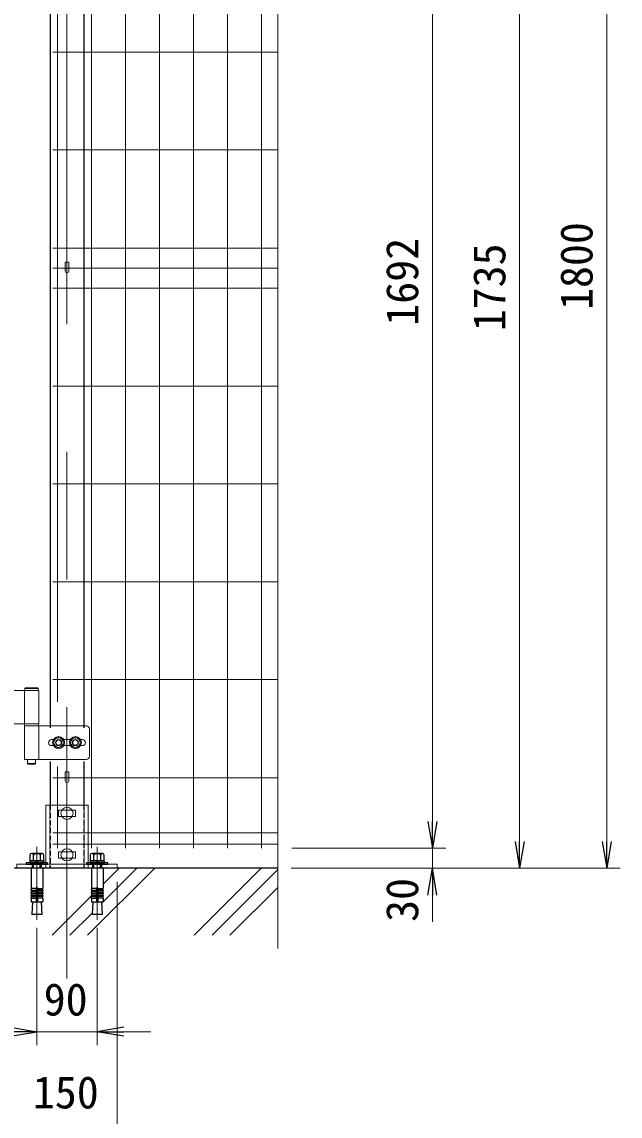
# Model space of a CAD drawing. Units: millimetres, scale not verified. Extents: x -10254 to -1854, y -2970 to 2970.
# Drawn here: x -5035 to -4143, y -977 to 656 of the extents above; entities that cross this region are included whole.
import ezdxf
from ezdxf.enums import TextEntityAlignment as Align

# ---------------------------------------------------------------- set-up
doc = ezdxf.new("R2010")
doc.units = ezdxf.units.MM
doc.header["$LTSCALE"] = 30
for name, pattern in [('DASHED', [7.5, 6, -1.5]), ('USER1', [50.8, 31.75, -6.35, 6.35, -6.35]), ('USER2', [0.375, 0.25, -0.125])]:
    doc.linetypes.add(name, pattern=pattern)
for name, color, linetype, lineweight in [('0-4_D-BMK', 2, 'USER1', 13), ('0-5_D-STR3', 3, 'Continuous', 13), ('0-6_0', 7, 'Continuous', 25), ('0-7_D-STR-DIM', 7, 'Continuous', 13), ('0-8_D-STR1', 1, 'Continuous', 25), ('0-9_D-DCR-HCH', 7, 'Continuous', 13), ('0-A_D-STR2', 7, 'Continuous', 13), ('0-B_D-BGD', 7, 'Continuous', 25)]:
    doc.layers.add(name, color=color, linetype=linetype, lineweight=lineweight)
doc.styles.add('ＭＳ ゴシック', font='')
doc.styles.get('ＭＳ ゴシック').set_extended_font_data('MS Gothic')

# ---------------------------------------------------------------- blocks, each defined once
blk = doc.blocks.new('ベースプレート部品\u3000正面図')
at = {"layer": '0-5_D-STR3'}
for p, q in [((26890.5, 72602.1), (25000.4, 72602.1)), ((25000.4, 72602.1), (25000.4, 69962.1)), ((26890.5, 72602.1), (26890.5, 69962.1)), ((26320.2, 72384.6), (25570.1, 72384.6)), ((25570.1, 72384.6), (25570.1, 72099.6)), ((26320.1, 72099.6), (25570.2, 72099.6)), ((26320.1, 72384.6), (26320.1, 72099.6)), ((26320.2, 70524.6), (25570.1, 70524.6)), ((25570.1, 70524.6), (25570.1, 70239.6)), ((26320.1, 70239.6), (25570.2, 70239.6)), ((26320.1, 70524.6), (26320.1, 70239.6)), ((23695.5, 69962.1), (28195.5, 69962.1)), ((28195.5, 69962.1), (28195.5, 69782.1))]:
    blk.add_line(p, q, dxfattribs=at)
at = {"layer": '0-5_D-STR3', "linetype": 'DASHED'}
for p, q in [((25180.4, 72602.1), (25180.4, 69782.1)), ((26710.4, 69782.1), (26710.4, 72602.1)), ((24388.3, 69962.1), (24388.3, 69782.1)), ((24808.1, 69962.1), (24808.1, 69782.1)), ((25000.4, 69962.1), (25000.4, 69782.1)), ((26890.5, 69962.1), (26890.5, 69782.1)), ((27088.1, 69962.1), (27088.1, 69782.1)), ((27508.1, 69962.1), (27508.1, 69782.1))]:
    blk.add_line(p, q, dxfattribs=at)
at = {"layer": '0-5_D-STR3'}
blk.add_lwpolyline([(23695.5, 69962.1), (23695.5, 69782.1), (28195.5, 69782.1)], dxfattribs=at)
blk = doc.blocks.new('_Open')
at = {"layer": '0-6_0'}
blk.add_line((-30, 5), (0, 0), dxfattribs=at)
blk.add_lwpolyline([(-30, -5), (0, 0), (-30, 0)], dxfattribs=at)

msp = doc.modelspace()

# ---------------------------------------------------------------- linework, layer by layer
at = {"layer": '0-4_D-BMK'}
for p, q in [((-4967.8, 1157.26), (-4967.8, -771.71)), ((-5012.71, -575.1), (-5012.71, -684.1)), ((-4922.71, -575.1), (-4922.71, -684.1))]:
    msp.add_line(p, q, dxfattribs=at)
at = {"layer": '0-5_D-STR3'}
for p, q in [((-4970.4, 296.21), (-4970.4, 284.04)), ((-4965.2, 296.21), (-4965.2, 284.04)), ((-5009.8, -341.51), (-5073.8, -341.51)), ((-5031.4, -341.51), (-5031.4, -391.51)), ((-5029.6, -337.51), (-5030.6, -338.51)), ((-5010.6, -341.51), (-5030.6, -341.51)), ((-5011.6, -337.51), (-5029.6, -337.51)), ((-5011.6, -337.51), (-5010.6, -338.51)), ((-5010.6, -338.51), (-5010.6, -341.51)), ((-5009.8, -341.51), (-5009.8, -391.51)), ((-5073.8, -391.51), (-5009.8, -391.51)), ((-5031.1, -391.51), (-5010.1, -391.51)), ((-5031.1, -391.51), (-5031.1, -394.51)), ((-5010.1, -391.51), (-5010.1, -394.51)), ((-5031.4, -394.51), (-5031.4, -444.51)), ((-4939.4, -394.51), (-5031.4, -394.51)), ((-5031.1, -394.51), (-5010.1, -394.51)), ((-5009.8, -394.51), (-5009.8, -444.51)), ((-4934.4, -399.51), (-4934.4, -439.51)), ((-4995.3, -419.51), (-4995, -419.51)), ((-4990.8, -415.01), (-4988.09, -415.01)), ((-4990.8, -424.01), (-4988.09, -424.01)), ((-4972.5, -415.01), (-4963.09, -415.01)), ((-4972.5, -424.01), (-4963.09, -424.01)), ((-4947.5, -415.01), (-4944.8, -415.01)), ((-4947.5, -424.01), (-4944.8, -424.01)), ((-4940.3, -419.51), (-4940, -419.51)), ((-4939.4, -444.51), (-5031.4, -444.51)), ((-5026.6, -444.51), (-5026.6, -450.51)), ((-5014.6, -450.51), (-5026.6, -450.51)), ((-5025.6, -451.51), (-5026.6, -450.51)), ((-5015.6, -451.51), (-5025.6, -451.51)), ((-5015.6, -451.51), (-5014.6, -450.51)), ((-5014.6, -444.51), (-5014.6, -450.51)), ((-4970.4, -464.29), (-4970.4, -476.46)), ((-4965.2, -464.29), (-4965.2, -476.46)), ((-5021.36, -607.01), (-5004.06, -607.01)), ((-4931.36, -607.01), (-4914.06, -607.01))]:
    msp.add_line(p, q, dxfattribs=at)
at = {"layer": '0-5_D-STR3', "lineweight": 25}
for p, q in [((-5023.1, -587.41), (-5023.1, -595.71)), ((-5004.91, -584.91), (-5020.5, -584.91)), ((-5018.71, -584.91), (-5006.71, -584.91)), ((-5017.9, -595.71), (-5017.9, -587.41)), ((-5007.51, -595.71), (-5007.51, -587.41)), ((-5002.32, -595.71), (-5002.32, -587.41)), ((-4933.11, -587.41), (-4933.11, -595.71)), ((-4914.92, -584.91), (-4930.51, -584.91)), ((-4928.71, -584.91), (-4916.71, -584.91)), ((-4927.91, -595.71), (-4927.91, -587.41)), ((-4917.52, -595.71), (-4917.52, -587.41)), ((-4912.32, -595.71), (-4912.32, -587.41)), ((-5028.71, -598.71), (-5028.71, -601.01)), ((-4996.71, -598.71), (-5028.71, -598.71)), ((-5028.71, -601.01), (-4996.71, -601.01)), ((-5001.96, -595.71), (-5023.46, -595.71)), ((-5023.46, -595.71), (-5023.46, -598.71)), ((-5023.46, -598.71), (-5001.96, -598.71)), ((-5023.1, -595.71), (-5002.32, -595.71)), ((-5018.7, -601.01), (-5018.7, -607.01)), ((-5017.62, -607.01), (-5017.62, -601.01)), ((-5014.21, -595.71), (-5013.4, -598.71)), ((-5011.21, -598.71), (-5012.01, -595.71)), ((-5007.78, -607.01), (-5007.78, -601.01)), ((-5006.7, -607.01), (-5006.7, -601.01)), ((-5001.96, -598.71), (-5001.96, -595.71)), ((-4996.71, -601.01), (-4996.71, -598.71)), ((-4938.71, -598.71), (-4938.71, -601.01)), ((-4906.71, -598.71), (-4938.71, -598.71)), ((-4938.71, -601.01), (-4906.71, -601.01)), ((-4911.96, -595.71), (-4933.46, -595.71)), ((-4933.46, -595.71), (-4933.46, -598.71)), ((-4933.46, -598.71), (-4911.96, -598.71)), ((-4933.11, -595.71), (-4912.32, -595.71)), ((-4928.71, -601.01), (-4928.71, -607.01)), ((-4927.63, -607.01), (-4927.63, -601.01)), ((-4924.21, -595.71), (-4923.41, -598.71)), ((-4921.21, -598.71), (-4922.02, -595.71)), ((-4917.79, -607.01), (-4917.79, -601.01)), ((-4916.71, -607.01), (-4916.71, -601.01)), ((-4911.96, -598.71), (-4911.96, -595.71)), ((-4906.71, -601.01), (-4906.71, -598.71)), ((-5021.36, -607.01), (-5021.36, -637.05)), ((-5004.06, -607.01), (-5004.06, -637.05)), ((-4931.36, -607.01), (-4931.36, -637.05)), ((-4914.06, -607.01), (-4914.06, -637.05)), ((-5013.71, -637.05), (-5021.36, -637.05)), ((-5021.36, -639.55), (-5020.92, -637.09)), ((-5021.36, -639.55), (-5013.71, -639.55)), ((-5021.36, -639.55), (-5021.36, -641.05)), ((-5021.36, -641.05), (-5013.71, -641.05)), ((-5021.36, -643.55), (-5020.92, -641.09)), ((-5021.36, -643.55), (-5013.71, -643.55)), ((-5021.36, -643.55), (-5021.36, -645.05)), ((-5021.36, -645.05), (-5013.71, -645.05)), ((-5021.36, -647.55), (-5020.92, -645.09)), ((-5021.36, -647.55), (-5013.71, -647.55)), ((-5021.36, -647.55), (-5021.36, -649.05)), ((-5021.36, -651.51), (-5020.92, -649.05)), ((-5021.36, -649.05), (-5013.71, -649.05)), ((-5021.36, -651.51), (-5013.71, -651.51)), ((-5021.36, -651.51), (-5021.36, -657.01)), ((-5013.71, -637.05), (-5013.71, -657.01)), ((-5011.71, -637.05), (-5004.06, -637.05)), ((-5011.71, -637.05), (-5011.71, -657.01)), ((-5004.06, -639.55), (-5011.71, -639.55)), ((-5004.06, -641.05), (-5011.71, -641.05)), ((-5004.06, -643.55), (-5011.71, -643.55)), ((-5004.06, -645.05), (-5011.71, -645.05)), ((-5004.06, -647.55), (-5011.71, -647.55)), ((-5004.06, -649.05), (-5011.71, -649.05)), ((-5004.06, -651.51), (-5011.71, -651.51)), ((-5004.06, -639.55), (-5004.49, -637.09)), ((-5004.06, -643.55), (-5004.49, -641.09)), ((-5004.06, -647.55), (-5004.49, -645.09)), ((-5004.06, -651.51), (-5004.49, -649.05)), ((-5004.06, -639.55), (-5004.06, -641.05)), ((-5004.06, -643.55), (-5004.06, -645.05)), ((-5004.06, -647.55), (-5004.06, -649.05)), ((-5004.06, -651.51), (-5004.06, -657.01)), ((-4923.71, -637.05), (-4931.36, -637.05)), ((-4931.36, -639.55), (-4930.93, -637.09)), ((-4931.36, -639.55), (-4923.71, -639.55)), ((-4931.36, -639.55), (-4931.36, -641.05)), ((-4931.36, -641.05), (-4923.71, -641.05)), ((-4931.36, -643.55), (-4930.93, -641.09)), ((-4931.36, -643.55), (-4923.71, -643.55)), ((-4931.36, -643.55), (-4931.36, -645.05)), ((-4931.36, -645.05), (-4923.71, -645.05)), ((-4931.36, -647.55), (-4930.93, -645.09)), ((-4931.36, -647.55), (-4923.71, -647.55)), ((-4931.36, -647.55), (-4931.36, -649.05)), ((-4931.36, -651.51), (-4930.93, -649.05)), ((-4931.36, -649.05), (-4923.71, -649.05)), ((-4931.36, -651.51), (-4923.71, -651.51)), ((-4931.36, -651.51), (-4931.36, -657.01)), ((-4923.71, -637.05), (-4923.71, -657.01)), ((-4921.71, -637.05), (-4914.06, -637.05)), ((-4921.71, -637.05), (-4921.71, -657.01)), ((-4914.06, -639.55), (-4921.71, -639.55)), ((-4914.06, -641.05), (-4921.71, -641.05)), ((-4914.06, -643.55), (-4921.71, -643.55)), ((-4914.06, -645.05), (-4921.71, -645.05)), ((-4914.06, -647.55), (-4921.71, -647.55)), ((-4914.06, -649.05), (-4921.71, -649.05)), ((-4914.06, -651.51), (-4921.71, -651.51)), ((-4914.06, -639.55), (-4914.5, -637.09)), ((-4914.06, -643.55), (-4914.5, -641.09)), ((-4914.06, -647.55), (-4914.5, -645.09)), ((-4914.06, -651.51), (-4914.5, -649.05)), ((-4914.06, -639.55), (-4914.06, -641.05)), ((-4914.06, -643.55), (-4914.06, -645.05)), ((-4914.06, -647.55), (-4914.06, -649.05)), ((-4914.06, -651.51), (-4914.06, -657.01)), ((-5021.36, -657.01), (-5004.06, -657.01)), ((-5019.2, -657.01), (-5020.29, -676.11)), ((-5006.21, -657.01), (-5005.13, -676.11)), ((-4931.36, -657.01), (-4914.06, -657.01)), ((-4929.21, -657.01), (-4930.29, -676.11)), ((-4916.22, -657.01), (-4915.14, -676.11)), ((-5005.13, -676.11), (-5020.29, -676.11)), ((-4915.14, -676.11), (-4930.29, -676.11))]:
    msp.add_line(p, q, dxfattribs=at)
at = {"layer": '0-5_D-STR3'}
msp.add_lwpolyline([(-5010.6, -338.51), (-5030.6, -338.51), (-5030.6, -341.51)], dxfattribs=at)
for points in [[(-4980.3, -411.41), (-4987.31, -415.46), (-4987.31, -423.56), (-4980.3, -427.61), (-4973.28, -423.56), (-4973.28, -415.46)], [(-4955.3, -411.41), (-4962.31, -415.46), (-4962.31, -423.56), (-4955.3, -427.61), (-4948.28, -423.56), (-4948.28, -415.46)]]:
    msp.add_lwpolyline(points, close=True, dxfattribs=at)
for centre, radius in [((-4980.3, -419.51), 9), ((-4980.3, -419.51), 7.03), ((-4980.3, -419.51), 4.5), ((-4980.3, -419.51), 4), ((-4955.3, -419.51), 9), ((-4955.3, -419.51), 7.03), ((-4955.3, -419.51), 4.5), ((-4955.3, -419.51), 4), ((-4967.8, -525.01), 9), ((-4967.8, -587.01), 9)]:
    msp.add_circle(centre, radius, dxfattribs=at)
for centre, radius, start, end in [((-4967.8, 284.04), 2.6, 180, 0), ((-4939.4, -399.51), 5, 0, 90), ((-4990.8, -419.51), 4.5, 90, 180), ((-4990.8, -419.51), 4.5, 180, 270), ((-4944.8, -419.51), 4.5, 0, 90), ((-4944.8, -419.51), 4.5, 270, 0), ((-4939.4, -439.51), 5, 270, 0), ((-4967.8, -476.46), 2.6, 180, 0)]:
    msp.add_arc(centre, radius, start, end, dxfattribs=at)
at = {"layer": '0-5_D-STR3', "lineweight": 25}
for centre, radius, start, end in [((-5020.5, -587.51), 2.6, 2.20423, 177.79577), ((-5012.71, -591.56), 6.65, 38.61324, 141.38676), ((-5004.91, -587.51), 2.6, 2.20423, 177.79577), ((-4930.51, -587.51), 2.6, 2.20423, 177.79577), ((-4922.71, -591.56), 6.65, 38.61324, 141.38676), ((-4914.92, -587.51), 2.6, 2.20423, 177.79577), ((-5012.71, -637.05), 1, 0, 180), ((-4922.71, -637.05), 1, 0, 180)]:
    msp.add_arc(centre, radius, start, end, dxfattribs=at)
at = {"layer": '0-5_D-STR3'}
for centre in [(-4967.8, 296.19), (-4967.8, -464.31)]:
    msp.add_ellipse(centre, major_axis=(-2.6, 0), ratio=0.649974, start_param=3.1415927, end_param=6.2831853, dxfattribs=at)
at = {"layer": '0-7_D-STR-DIM'}
for p, q in [((-4653.41, 1255.99), (-4653.41, -726.64)), ((-4162.57, 1152.99), (-4162.57, -567.01)), ((-4292.57, 1087.99), (-4292.57, -567.01)), ((-4422.57, 1074.99), (-4422.57, -537.01)), ((-4422.57, -537.01), (-4422.57, -497.01)), ((-4632.57, -577.01), (-4402.57, -577.01)), ((-4632.57, -577.01), (-4402.57, -577.01)), ((-4422.57, -607.01), (-4422.57, -577.01)), ((-4633.41, -607.01), (-4272.57, -607.01)), ((-4633.41, -607.01), (-4142.57, -607.01)), ((-4633.41, -607.01), (-4402.57, -607.01)), ((-4892.8, -627.01), (-4892.8, -1008.02)), ((-4422.57, -647.01), (-4422.57, -687.01)), ((-5012.8, -696.11), (-5012.8, -870.84)), ((-4922.8, -696.11), (-4922.8, -870.84)), ((-5012.8, -850.84), (-4922.8, -850.84)), ((-4882.8, -850.84), (-4842.8, -850.84))]:
    msp.add_line(p, q, dxfattribs=at)
at = {"layer": '0-8_D-STR1'}
for p, q in [((-4992.8, 890.49), (-4992.8, -397.51)), ((-4942.8, 890.49), (-4942.8, -397.51)), ((-4992.8, -447.51), (-4992.8, -513.01)), ((-4942.8, -447.51), (-4942.8, -513.01)), ((-4942.8, -607.01), (-4992.8, -607.01))]:
    msp.add_line(p, q, dxfattribs=at)
at = {"layer": '0-8_D-STR1', "linetype": 'USER2'}
for p, q in [((-4992.8, -513.01), (-4992.8, -607.01)), ((-4942.8, -513.01), (-4942.8, -607.01))]:
    msp.add_line(p, q, dxfattribs=at)
at = {"layer": '0-9_D-DCR-HCH'}
for p, q in [((-4936.98, -707.01), (-4836.99, -607.01)), ((-4916.16, -659.67), (-4863.5, -607.01)), ((-4914.15, -631.15), (-4890.02, -607.01)), ((-4777.89, -707.01), (-4677.89, -607.01)), ((-4751.37, -707.01), (-4653.41, -609.05)), ((-4724.85, -707.01), (-4653.41, -635.57)), ((-4990.02, -707.01), (-4931.64, -648.64)), ((-4963.5, -707.01), (-4930.25, -673.76))]:
    msp.add_line(p, q, dxfattribs=at)
at = {"layer": '0-A_D-STR2'}
for p, q in [((-4931.25, -577.01), (-4931.25, 1192.99)), ((-4880.48, -577.01), (-4880.48, 1192.99)), ((-4829.71, -577.01), (-4829.71, 1192.99)), ((-4778.94, -577.01), (-4778.94, 1192.99)), ((-4728.17, -577.01), (-4728.17, 1192.99)), ((-4677.4, -577.01), (-4677.4, 1192.99)), ((-4982.02, -358.56), (-4982.02, 935.54)), ((-4653.41, 610.99), (-4989, 610.99)), ((-4653.41, 464.99), (-4989, 464.99)), ((-4653.41, 318.49), (-4989, 318.49)), ((-4653.41, 288.49), (-4989, 288.49)), ((-4653.41, 258.49), (-4989, 258.49)), ((-4653.41, 112.49), (-4989, 112.49)), ((-4653.41, -33.51), (-4989, -33.51)), ((-4653.41, -179.51), (-4989, -179.51)), ((-4653.41, -325.51), (-4989, -325.51)), ((-4982.02, -577.01), (-4982.02, -455.21)), ((-4653.41, -472.01), (-4989, -472.01)), ((-4653.41, -554.16), (-4989, -554.16)), ((-4653.41, -571.16), (-4989, -571.16))]:
    msp.add_line(p, q, dxfattribs=at)
at = {"layer": '0-B_D-BGD'}
msp.add_line((-4653.41, -607.01), (-5986.8, -607.01), dxfattribs=at)

# ---------------------------------------------------------------- block references
at = {"layer": '0-7_D-STR-DIM'}
for name, p, xscale, yscale in [('ベースプレート部品\u3000正面図', (-5832.65, -2933.08), 0.03333333, 0.03333333), ('_Open', (-5012.8, -850.84), 1.333333, 1.333333)]:
    msp.add_blockref(name, p, dxfattribs=dict(at, xscale=xscale, yscale=yscale))
at = {"layer": '0-7_D-STR-DIM', "xscale": 1.333333, "yscale": 1.333333}
for p, rotation in [((-4422.57, -577.01), 270), ((-4422.57, -577.01), 270), ((-4292.57, -607.01), 270), ((-4162.57, -607.01), 270), ((-4422.57, -607.01), 90), ((-4922.8, -850.84), 180)]:
    msp.add_blockref('_Open', p, dxfattribs=dict(at, rotation=rotation))

# ---------------------------------------------------------------- texts
at = {"layer": '0-7_D-STR-DIM', "style": 'ＭＳ ゴシック'}
for s, p in [('1800', (-4169.31, 226.09)), ('1692', (-4429.31, 202.61)), ('1735', (-4299.31, 194.24)), ('30', (-4429.31, -687.02))]:
    msp.add_text(s, height=48.17, rotation=90, dxfattribs=at).set_placement(p, align=Align.BOTTOM_LEFT)
for s, p in [('90', (-5002.55, -841.17)), ('150', (-5018.72, -979.88))]:
    msp.add_text(s, height=48.17, dxfattribs=at).set_placement(p, align=Align.BOTTOM_LEFT)

doc.saveas('drawing.dxf')
